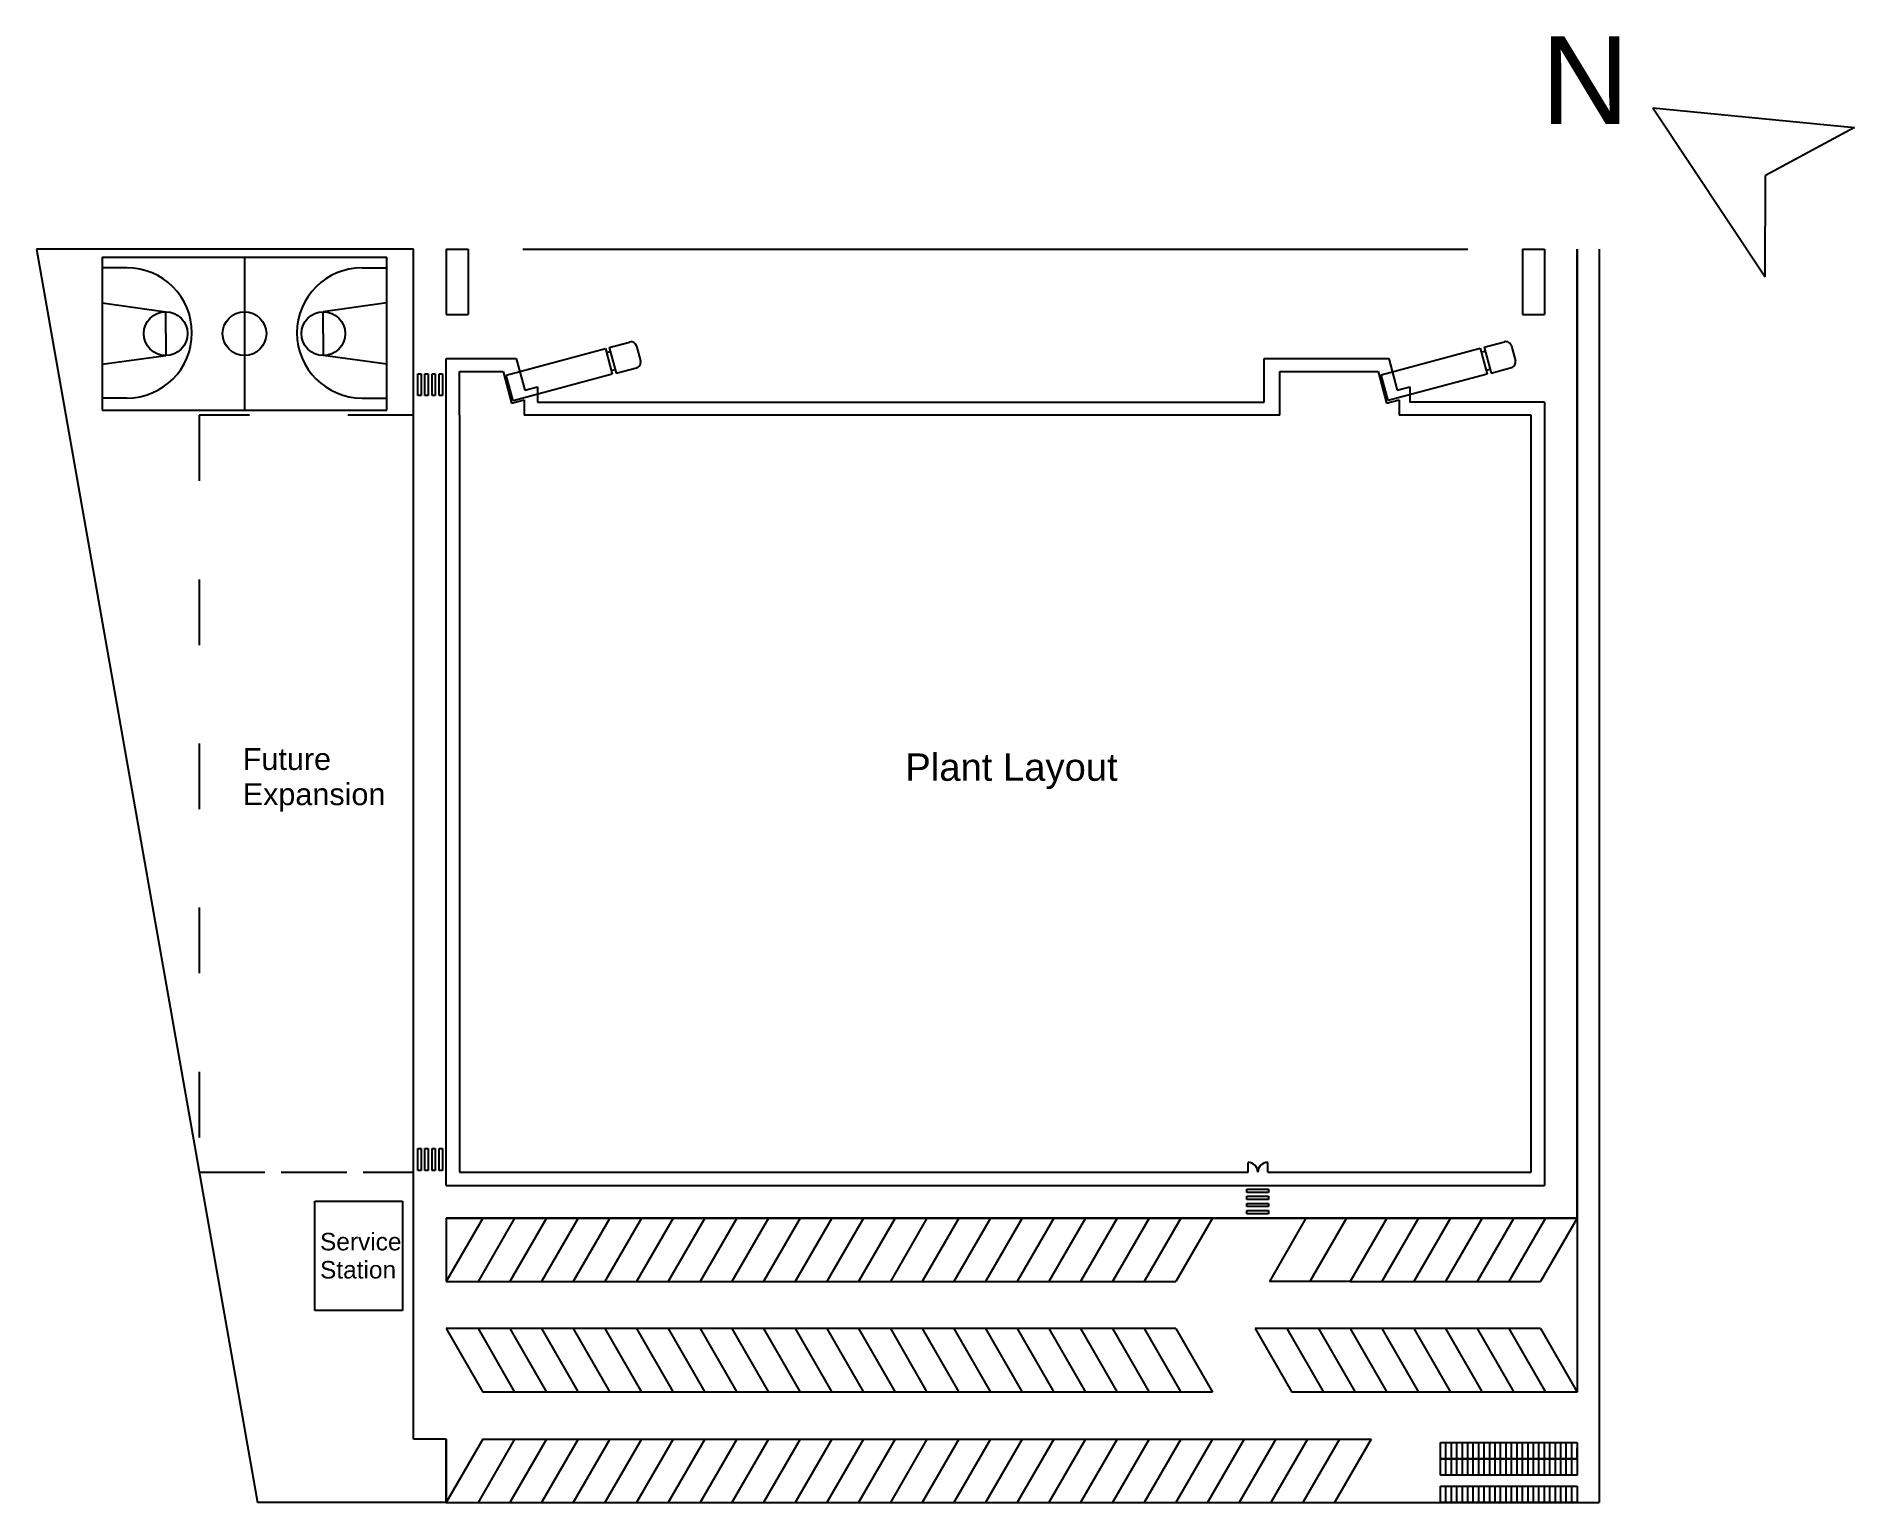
# Model space of a CAD drawing. Header units: inches. Extents: x -77 to 255, y -60 to 208.
import ezdxf

# ---------------------------------------------------------------- set-up
doc = ezdxf.new("R2010")
doc.units = ezdxf.units.IN
doc.header["$MEASUREMENT"] = 0
doc.linetypes.add('ACAD_ISO02W100', pattern=[15, 12, -3])
doc.linetypes.add('ACAD_ISO03W100', pattern=[30, 12, -18])
for name, color, linetype in [('basketball court', 7, 'Continuous'), ('driveway', 40, 'Continuous'), ('future development', 251, 'ACAD_ISO02W100'), ('green area', 92, 'Continuous'), ('guardroom', 16, 'Continuous'), ('parking lots', 70, 'Continuous'), ('pedestrian', 10, 'Continuous'), ('service station', 5, 'Continuous'), ('truck', 7, 'Continuous')]:
    doc.layers.add(name, color=color, linetype=linetype)
doc.styles.get("Standard").update_dxf_attribs({"font": 'Arial.ttf'})

msp = doc.modelspace()

# ---------------------------------------------------------------- linework, layer by layer
for p, q in [((218.24, 194.55), (238.74, 163.67)), ((218.24, 194.55), (255.13, 190.95)), ((255.13, 190.95), (238.82, 182.18)), ((238.74, 163.67), (238.82, 182.18)), ((-8.4, -2.4), (-8.4, 168.76)), ((11.6, 168.76), (184.4, 168.76)), ((204.4, -8.4), (204.4, 168.76)), ((0, 138.36), (0, 146.36)), ((0, 146.36), (8, 146.36)), ((8, 146.36), (9.55, 140.56)), ((150, 138.36), (150, 146.36)), ((150, 146.36), (168, 146.36)), ((168, 146.36), (168, 146.36)), ((168, 146.36), (169.55, 140.56)), ((-7.6, 141.96), (-7.6, 145.96)), ((-7.6, 145.96), (-7, 145.96)), ((-7, 145.96), (-7, 141.96)), ((-6.31, 141.96), (-6.31, 145.96)), ((-6.31, 145.96), (-5.71, 145.96)), ((-5.71, 145.96), (-5.71, 141.96)), ((-5.01, 141.96), (-5.01, 145.96)), ((-5.01, 145.96), (-4.41, 145.96)), ((-4.41, 145.96), (-4.41, 141.96)), ((-3.72, 141.96), (-3.72, 145.96)), ((-3.72, 145.96), (-3.12, 145.96)), ((-3.12, 145.96), (-3.12, 141.96)), ((-7, 141.96), (-7.6, 141.96)), ((-5.71, 141.96), (-6.31, 141.96)), ((-4.41, 141.96), (-5.01, 141.96)), ((-3.12, 141.96), (-3.72, 141.96)), ((9.55, 140.56), (11.87, 141.18)), ((11.87, 141.18), (11.87, 138.36)), ((169.55, 140.56), (171.87, 141.18)), ((171.87, 141.18), (171.87, 138.36)), ((0, 138.36), (0, 0)), ((150, 138.36), (11.87, 138.36)), ((196, 138.36), (171.87, 138.36)), ((196, 138.36), (171.87, 138.36)), ((172, 138.36), (172, 138.36)), ((196, 0), (196, 138.36)), ((-7.6, 0.34), (-7.6, 4.34)), ((-7.6, 4.34), (-7, 4.34)), ((-7, 4.34), (-7, 0.34)), ((-6.31, 0.34), (-6.31, 4.34)), ((-6.31, 4.34), (-5.71, 4.34)), ((-5.71, 4.34), (-5.71, 0.34)), ((-5.01, 0.34), (-5.01, 4.34)), ((-5.01, 4.34), (-4.41, 4.34)), ((-4.41, 4.34), (-4.41, 0.34)), ((-3.72, 0.34), (-3.72, 4.34)), ((-3.72, 4.34), (-3.12, 4.34)), ((-3.12, 4.34), (-3.12, 0.34)), ((-7, 0.34), (-7.6, 0.34)), ((-5.71, 0.34), (-6.31, 0.34)), ((-4.41, 0.34), (-5.01, 0.34)), ((-3.12, 0.34), (-3.72, 0.34)), ((0, 0), (144.2, 0)), ((144.2, 0), (144.2, 1.8)), ((147.8, 0), (147.8, 1.8)), ((147.8, 0), (196, 0)), ((196, 0), (196, 0)), ((-8.4, -48.8), (-8.4, -2.4)), ((143.96, -3.1), (147.96, -3.1)), ((143.96, -3.7), (143.96, -3.1)), ((147.96, -3.1), (147.96, -3.7)), ((147.96, -3.7), (143.96, -3.7)), ((143.96, -4.39), (147.96, -4.39)), ((143.96, -4.99), (143.96, -4.39)), ((147.96, -4.99), (143.96, -4.99)), ((143.96, -5.69), (147.96, -5.69)), ((143.96, -6.29), (143.96, -5.69)), ((147.96, -6.29), (143.96, -6.29)), ((147.96, -4.39), (147.96, -4.99)), ((147.96, -5.69), (147.96, -6.29)), ((-2.4, -8.4), (204.4, -8.4)), ((-2.4, -8.4), (-2.4, -20)), ((143.96, -6.98), (147.96, -6.98)), ((143.96, -7.58), (143.96, -6.98)), ((147.96, -7.58), (143.96, -7.58)), ((147.96, -6.98), (147.96, -7.58)), ((-2.4, -48.8), (-8.4, -48.8)), ((-2.4, -48.8), (-2.4, -60.4))]:
    msp.add_line(p, q)
for centre, start, end in [((144.2, 0), 0, 90), ((147.8, 0), 90, 180)]:
    msp.add_arc(centre, 1.8, start, end)
at = {"layer": 'basketball court'}
for p, q in [((-65.3, 167.3), (-65.3, 139.3)), ((-65.3, 167.3), (-13.3, 167.3)), ((-39.3, 167.3), (-39.3, 139.3)), ((-13.3, 139.3), (-13.3, 167.3)), ((-60.81, 165.34), (-65.3, 165.34)), ((-17.79, 165.34), (-13.3, 165.34)), ((-65.3, 158.92), (-53.7, 157.3)), ((-53.7, 153.3), (-53.7, 157.3)), ((-13.3, 158.92), (-24.9, 157.3)), ((-24.9, 153.3), (-24.9, 157.3)), ((-53.7, 153.3), (-53.7, 149.3)), ((-24.9, 153.3), (-24.9, 149.3)), ((-65.3, 147.69), (-53.7, 149.3)), ((-13.3, 147.69), (-24.9, 149.27)), ((-60.81, 141.51), (-65.3, 141.51)), ((-17.79, 141.51), (-13.3, 141.51)), ((-65.3, 139.3), (-13.3, 139.3))]:
    msp.add_line(p, q, dxfattribs=at)
for centre in [(-53.7, 153.3), (-39.3, 153.3), (-24.9, 153.3)]:
    msp.add_circle(centre, 4, dxfattribs=at)
for centre, start, end in [((-60.81, 153.42), 270, 90), ((-17.79, 153.42), 90, 270)]:
    msp.add_arc(centre, 11.91, start, end, dxfattribs=at)
at = {"layer": 'driveway'}
for p, q in [((-8.4, -48.8), (-8.4, 168.76)), ((11.6, 168.76), (184.4, 168.76)), ((204.4, 168.76), (204.4, -8.4)), ((208.4, 168.76), (208.4, -60.4)), ((204.4, -8.4), (-2.4, -8.4)), ((-2.4, -8.4), (-2.4, -20)), ((204.4, -8.4), (204.4, -40.2)), ((-2.4, -48.8), (-8.4, -48.8)), ((-2.4, -60.4), (-2.4, -48.8)), ((204.4, -57.4), (204.4, -60.4)), ((-2.4, -60.4), (208.4, -60.4))]:
    msp.add_line(p, q, dxfattribs=at)
at = {"layer": 'future development', "linetype": 'ACAD_ISO03W100'}
for p, q in [((-8.4, 138.36), (-47.6, 138.36)), ((-47.6, 138.36), (-47.6, 0))]:
    msp.add_line(p, q, dxfattribs=at)
at = {"layer": 'future development'}
msp.add_line((-47.6, 0), (-8.4, 0), dxfattribs=at)
at = {"layer": 'green area'}
for p, q in [((-8.4, 168.76), (-77.36, 168.76)), ((-77.36, 168.76), (-36.95, -60.4)), ((-2.4, -60.4), (-36.95, -60.4))]:
    msp.add_line(p, q, dxfattribs=at)
at = {"layer": 'guardroom'}
for p, q in [((-2.4, 168.76), (1.6, 168.76)), ((-2.4, 168.76), (-2.4, 156.76)), ((1.6, 168.76), (1.6, 156.76)), ((194.4, 168.76), (198.4, 168.76)), ((194.4, 168.76), (194.4, 156.76)), ((198.4, 168.76), (198.4, 156.76)), ((-2.4, 156.76), (1.6, 156.76)), ((194.4, 156.76), (198.4, 156.76))]:
    msp.add_line(p, q, dxfattribs=at)
at = {"layer": 'parking lots'}
for p, q in [((4.3, -8.4), (-2.4, -20)), ((10.1, -8.4), (3.4, -20)), ((4.3, -8.4), (10.1, -8.4)), ((15.9, -8.4), (9.2, -20)), ((10.1, -8.4), (15.9, -8.4)), ((21.7, -8.4), (15, -20)), ((15.9, -8.4), (21.7, -8.4)), ((27.5, -8.4), (20.8, -20)), ((21.7, -8.4), (27.5, -8.4)), ((33.3, -8.4), (26.6, -20)), ((27.5, -8.4), (33.3, -8.4)), ((39.1, -8.4), (32.4, -20)), ((33.3, -8.4), (39.1, -8.4)), ((44.9, -8.4), (38.2, -20)), ((39.1, -8.4), (44.9, -8.4)), ((50.7, -8.4), (44, -20)), ((44.9, -8.4), (50.7, -8.4)), ((56.5, -8.4), (49.8, -20)), ((50.7, -8.4), (56.5, -8.4)), ((62.3, -8.4), (55.6, -20)), ((56.5, -8.4), (62.3, -8.4)), ((68.1, -8.4), (61.4, -20)), ((62.3, -8.4), (68.1, -8.4)), ((73.9, -8.4), (67.2, -20)), ((68.1, -8.4), (73.9, -8.4)), ((79.7, -8.4), (73, -20)), ((73.9, -8.4), (79.7, -8.4)), ((85.5, -8.4), (78.8, -20)), ((79.7, -8.4), (85.5, -8.4)), ((91.3, -8.4), (84.6, -20)), ((85.5, -8.4), (91.3, -8.4)), ((97.1, -8.4), (90.4, -20)), ((91.3, -8.4), (97.1, -8.4)), ((102.9, -8.4), (96.2, -20)), ((97.1, -8.4), (102.9, -8.4)), ((108.7, -8.4), (102, -20)), ((102.9, -8.4), (108.7, -8.4)), ((114.5, -8.4), (107.8, -20)), ((108.7, -8.4), (114.5, -8.4)), ((120.3, -8.4), (113.6, -20)), ((114.5, -8.4), (120.3, -8.4)), ((126.1, -8.4), (119.4, -20)), ((120.3, -8.4), (126.1, -8.4)), ((131.9, -8.4), (125.2, -20)), ((126.1, -8.4), (131.9, -8.4)), ((137.7, -8.4), (131, -20)), ((131.9, -8.4), (137.7, -8.4)), ((154.8, -8.4), (148.1, -20)), ((154.8, -8.4), (162.2, -8.4)), ((162.2, -8.4), (155.5, -20)), ((162.2, -8.4), (169.6, -8.4)), ((169.6, -8.4), (162.9, -20)), ((175.4, -8.4), (168.7, -20)), ((175.4, -8.4), (169.6, -8.4)), ((181.2, -8.4), (174.5, -20)), ((175.4, -8.4), (181.2, -8.4)), ((187, -8.4), (180.3, -20)), ((181.2, -8.4), (187, -8.4)), ((192.8, -8.4), (186.1, -20)), ((187, -8.4), (192.8, -8.4)), ((198.6, -8.4), (191.9, -20)), ((192.8, -8.4), (198.6, -8.4)), ((204.4, -8.4), (197.7, -20)), ((198.6, -8.4), (204.4, -8.4)), ((-2.4, -20), (3.4, -20)), ((3.4, -20), (9.2, -20)), ((9.2, -20), (15, -20)), ((15, -20), (20.8, -20)), ((20.8, -20), (26.6, -20)), ((26.6, -20), (32.4, -20)), ((32.4, -20), (38.2, -20)), ((38.2, -20), (44, -20)), ((44, -20), (49.8, -20)), ((49.8, -20), (55.6, -20)), ((55.6, -20), (61.4, -20)), ((61.4, -20), (67.2, -20)), ((67.2, -20), (73, -20)), ((73, -20), (78.8, -20)), ((78.8, -20), (84.6, -20)), ((84.6, -20), (90.4, -20)), ((90.4, -20), (96.2, -20)), ((96.2, -20), (102, -20)), ((102, -20), (107.8, -20)), ((107.8, -20), (113.6, -20)), ((113.6, -20), (119.4, -20)), ((119.4, -20), (125.2, -20)), ((125.2, -20), (131, -20)), ((155.5, -20), (148.1, -20)), ((162.9, -20), (155.5, -20)), ((162.9, -20), (168.7, -20)), ((168.7, -20), (174.5, -20)), ((174.5, -20), (180.3, -20)), ((180.3, -20), (186.1, -20)), ((186.1, -20), (191.9, -20)), ((191.9, -20), (197.7, -20)), ((3.4, -28.6), (-2.4, -28.6)), ((-2.4, -28.6), (4.3, -40.2)), ((3.4, -28.6), (10.1, -40.2)), ((9.2, -28.6), (3.4, -28.6)), ((9.2, -28.6), (15.9, -40.2)), ((15, -28.6), (9.2, -28.6)), ((15, -28.6), (21.7, -40.2)), ((20.8, -28.6), (15, -28.6)), ((20.8, -28.6), (27.5, -40.2)), ((26.6, -28.6), (20.8, -28.6)), ((26.6, -28.6), (33.3, -40.2)), ((32.4, -28.6), (26.6, -28.6)), ((32.4, -28.6), (39.1, -40.2)), ((38.2, -28.6), (32.4, -28.6)), ((38.2, -28.6), (44.9, -40.2)), ((44, -28.6), (38.2, -28.6)), ((44, -28.6), (50.7, -40.2)), ((49.8, -28.6), (44, -28.6)), ((49.8, -28.6), (56.5, -40.2)), ((55.6, -28.6), (49.8, -28.6)), ((55.6, -28.6), (62.3, -40.2)), ((61.4, -28.6), (55.6, -28.6)), ((61.4, -28.6), (68.1, -40.2)), ((67.2, -28.6), (61.4, -28.6)), ((67.2, -28.6), (73.9, -40.2)), ((73, -28.6), (67.2, -28.6)), ((73, -28.6), (79.7, -40.2)), ((78.8, -28.6), (73, -28.6)), ((78.8, -28.6), (85.5, -40.2)), ((84.6, -28.6), (78.8, -28.6)), ((84.6, -28.6), (91.3, -40.2)), ((90.4, -28.6), (84.6, -28.6)), ((90.4, -28.6), (97.1, -40.2)), ((96.2, -28.6), (90.4, -28.6)), ((96.2, -28.6), (102.9, -40.2)), ((102, -28.6), (96.2, -28.6)), ((102, -28.6), (108.7, -40.2)), ((107.8, -28.6), (102, -28.6)), ((107.8, -28.6), (114.5, -40.2)), ((113.6, -28.6), (107.8, -28.6)), ((113.6, -28.6), (120.3, -40.2)), ((119.4, -28.6), (113.6, -28.6)), ((119.4, -28.6), (126.1, -40.2)), ((125.2, -28.6), (119.4, -28.6)), ((125.2, -28.6), (131.9, -40.2)), ((131, -28.6), (125.2, -28.6)), ((131, -28.6), (137.7, -40.2)), ((151.3, -28.6), (145.5, -28.6)), ((145.5, -28.6), (152.2, -40.2)), ((157.1, -28.6), (151.3, -28.6)), ((151.3, -28.6), (158, -40.2)), ((162.9, -28.6), (157.1, -28.6)), ((157.1, -28.6), (163.8, -40.2)), ((168.7, -28.6), (162.9, -28.6)), ((162.9, -28.6), (169.6, -40.2)), ((174.5, -28.6), (168.7, -28.6)), ((168.7, -28.6), (175.4, -40.2)), ((180.3, -28.6), (174.5, -28.6)), ((174.5, -28.6), (181.2, -40.2)), ((186.1, -28.6), (180.3, -28.6)), ((180.3, -28.6), (187, -40.2)), ((191.9, -28.6), (186.1, -28.6)), ((186.1, -28.6), (192.8, -40.2)), ((197.7, -28.6), (191.9, -28.6)), ((191.9, -28.6), (198.6, -40.2)), ((197.7, -28.6), (204.4, -40.2)), ((10.1, -40.2), (4.3, -40.2)), ((15.9, -40.2), (10.1, -40.2)), ((21.7, -40.2), (15.9, -40.2)), ((27.5, -40.2), (21.7, -40.2)), ((33.3, -40.2), (27.5, -40.2)), ((39.1, -40.2), (33.3, -40.2)), ((44.9, -40.2), (39.1, -40.2)), ((50.7, -40.2), (44.9, -40.2)), ((56.5, -40.2), (50.7, -40.2)), ((62.3, -40.2), (56.5, -40.2)), ((68.1, -40.2), (62.3, -40.2)), ((73.9, -40.2), (68.1, -40.2)), ((79.7, -40.2), (73.9, -40.2)), ((85.5, -40.2), (79.7, -40.2)), ((91.3, -40.2), (85.5, -40.2)), ((97.1, -40.2), (91.3, -40.2)), ((102.9, -40.2), (97.1, -40.2)), ((108.7, -40.2), (102.9, -40.2)), ((114.5, -40.2), (108.7, -40.2)), ((120.3, -40.2), (114.5, -40.2)), ((126.1, -40.2), (120.3, -40.2)), ((131.9, -40.2), (126.1, -40.2)), ((137.7, -40.2), (131.9, -40.2)), ((158, -40.2), (152.2, -40.2)), ((163.8, -40.2), (158, -40.2)), ((169.6, -40.2), (163.8, -40.2)), ((175.4, -40.2), (169.6, -40.2)), ((181.2, -40.2), (175.4, -40.2)), ((187, -40.2), (181.2, -40.2)), ((192.8, -40.2), (187, -40.2)), ((198.6, -40.2), (192.8, -40.2)), ((204.4, -40.2), (198.6, -40.2)), ((4.3, -48.8), (-2.4, -60.4)), ((10.1, -48.8), (3.4, -60.4)), ((4.3, -48.8), (10.1, -48.8)), ((15.9, -48.8), (9.2, -60.4)), ((10.1, -48.8), (15.9, -48.8)), ((21.7, -48.8), (15, -60.4)), ((15.9, -48.8), (21.7, -48.8)), ((27.5, -48.8), (20.8, -60.4)), ((21.7, -48.8), (27.5, -48.8)), ((33.3, -48.8), (26.6, -60.4)), ((27.5, -48.8), (33.3, -48.8)), ((39.1, -48.8), (32.4, -60.4)), ((33.3, -48.8), (39.1, -48.8)), ((44.9, -48.8), (38.2, -60.4)), ((39.1, -48.8), (44.9, -48.8)), ((50.7, -48.8), (44, -60.4)), ((44.9, -48.8), (50.7, -48.8)), ((56.5, -48.8), (49.8, -60.4)), ((50.7, -48.8), (56.5, -48.8)), ((62.3, -48.8), (55.6, -60.4)), ((56.5, -48.8), (62.3, -48.8)), ((68.1, -48.8), (61.4, -60.4)), ((62.3, -48.8), (68.1, -48.8)), ((73.9, -48.8), (67.2, -60.4)), ((68.1, -48.8), (73.9, -48.8)), ((79.7, -48.8), (73, -60.4)), ((73.9, -48.8), (79.7, -48.8)), ((85.5, -48.8), (78.8, -60.4)), ((79.7, -48.8), (85.5, -48.8)), ((91.3, -48.8), (84.6, -60.4)), ((85.5, -48.8), (91.3, -48.8)), ((97.1, -48.8), (90.4, -60.4)), ((91.3, -48.8), (97.1, -48.8)), ((102.9, -48.8), (96.2, -60.4)), ((97.1, -48.8), (102.9, -48.8)), ((108.7, -48.8), (102, -60.4)), ((102.9, -48.8), (108.7, -48.8)), ((114.5, -48.8), (107.8, -60.4)), ((108.7, -48.8), (114.5, -48.8)), ((120.3, -48.8), (113.6, -60.4)), ((114.5, -48.8), (120.3, -48.8)), ((126.1, -48.8), (119.4, -60.4)), ((120.3, -48.8), (126.1, -48.8)), ((131.9, -48.8), (125.2, -60.4)), ((126.1, -48.8), (131.9, -48.8)), ((137.7, -48.8), (131, -60.4)), ((131.9, -48.8), (137.7, -48.8)), ((143.5, -48.8), (136.8, -60.4)), ((137.7, -48.8), (143.5, -48.8)), ((149.3, -48.8), (142.6, -60.4)), ((143.5, -48.8), (149.3, -48.8)), ((155.1, -48.8), (148.4, -60.4)), ((149.3, -48.8), (155.1, -48.8)), ((160.9, -48.8), (154.2, -60.4)), ((155.1, -48.8), (160.9, -48.8)), ((166.7, -48.8), (160, -60.4)), ((160.9, -48.8), (166.7, -48.8)), ((179.4, -49.4), (180.4, -49.4)), ((179.4, -52.4), (179.4, -49.4)), ((180.4, -49.4), (181.4, -49.4)), ((180.4, -52.4), (180.4, -49.4)), ((181.4, -49.4), (182.4, -49.4)), ((181.4, -52.4), (181.4, -49.4)), ((182.4, -49.4), (183.4, -49.4)), ((182.4, -52.4), (182.4, -49.4)), ((183.4, -49.4), (184.4, -49.4)), ((183.4, -52.4), (183.4, -49.4)), ((184.4, -49.4), (185.4, -49.4)), ((184.4, -52.4), (184.4, -49.4)), ((185.4, -49.4), (186.4, -49.4)), ((185.4, -52.4), (185.4, -49.4)), ((186.4, -49.4), (187.4, -49.4)), ((186.4, -52.4), (186.4, -49.4)), ((187.4, -49.4), (188.4, -49.4)), ((187.4, -52.4), (187.4, -49.4)), ((188.4, -49.4), (189.4, -49.4)), ((188.4, -52.4), (188.4, -49.4)), ((189.4, -49.4), (190.4, -49.4)), ((189.4, -52.4), (189.4, -49.4)), ((190.4, -49.4), (191.4, -49.4)), ((190.4, -52.4), (190.4, -49.4)), ((191.4, -49.4), (192.4, -49.4)), ((191.4, -52.4), (191.4, -49.4)), ((192.4, -49.4), (193.4, -49.4)), ((192.4, -52.4), (192.4, -49.4)), ((193.4, -49.4), (194.4, -49.4)), ((193.4, -52.4), (193.4, -49.4)), ((194.4, -49.4), (195.4, -49.4)), ((194.4, -52.4), (194.4, -49.4)), ((195.4, -49.4), (196.4, -49.4)), ((195.4, -52.4), (195.4, -49.4)), ((196.4, -49.4), (197.4, -49.4)), ((196.4, -52.4), (196.4, -49.4)), ((197.4, -49.4), (198.4, -49.4)), ((197.4, -52.4), (197.4, -49.4)), ((198.4, -49.4), (199.4, -49.4)), ((198.4, -52.4), (198.4, -49.4)), ((199.4, -49.4), (200.4, -49.4)), ((199.4, -52.4), (199.4, -49.4)), ((200.4, -49.4), (201.4, -49.4)), ((200.4, -52.4), (200.4, -49.4)), ((201.4, -49.4), (202.4, -49.4)), ((201.4, -52.4), (201.4, -49.4)), ((202.4, -49.4), (203.4, -49.4)), ((202.4, -52.4), (202.4, -49.4)), ((203.4, -49.4), (204.4, -49.4)), ((203.4, -52.4), (203.4, -49.4)), ((204.4, -49.4), (204.4, -52.4)), ((179.4, -52.4), (180.4, -52.4)), ((179.4, -55.4), (179.4, -52.4)), ((180.4, -52.4), (179.4, -52.4)), ((180.4, -52.4), (181.4, -52.4)), ((180.4, -55.4), (180.4, -52.4)), ((181.4, -52.4), (180.4, -52.4)), ((181.4, -52.4), (182.4, -52.4)), ((181.4, -55.4), (181.4, -52.4)), ((182.4, -52.4), (181.4, -52.4)), ((182.4, -52.4), (183.4, -52.4)), ((182.4, -55.4), (182.4, -52.4)), ((183.4, -52.4), (182.4, -52.4)), ((183.4, -52.4), (184.4, -52.4)), ((183.4, -55.4), (183.4, -52.4)), ((184.4, -52.4), (183.4, -52.4)), ((184.4, -52.4), (185.4, -52.4)), ((184.4, -55.4), (184.4, -52.4)), ((185.4, -52.4), (184.4, -52.4)), ((185.4, -52.4), (186.4, -52.4)), ((185.4, -55.4), (185.4, -52.4)), ((186.4, -52.4), (185.4, -52.4)), ((186.4, -52.4), (187.4, -52.4)), ((186.4, -55.4), (186.4, -52.4)), ((187.4, -52.4), (186.4, -52.4)), ((187.4, -52.4), (188.4, -52.4)), ((187.4, -55.4), (187.4, -52.4)), ((188.4, -52.4), (187.4, -52.4)), ((188.4, -52.4), (189.4, -52.4)), ((188.4, -55.4), (188.4, -52.4)), ((189.4, -52.4), (188.4, -52.4)), ((189.4, -52.4), (190.4, -52.4)), ((189.4, -55.4), (189.4, -52.4)), ((190.4, -52.4), (189.4, -52.4)), ((190.4, -52.4), (191.4, -52.4)), ((190.4, -55.4), (190.4, -52.4)), ((191.4, -52.4), (190.4, -52.4)), ((191.4, -52.4), (192.4, -52.4)), ((191.4, -55.4), (191.4, -52.4)), ((192.4, -52.4), (191.4, -52.4)), ((192.4, -52.4), (193.4, -52.4)), ((192.4, -55.4), (192.4, -52.4)), ((193.4, -52.4), (192.4, -52.4)), ((193.4, -52.4), (194.4, -52.4)), ((193.4, -55.4), (193.4, -52.4)), ((194.4, -52.4), (193.4, -52.4)), ((194.4, -52.4), (195.4, -52.4)), ((194.4, -55.4), (194.4, -52.4)), ((195.4, -52.4), (194.4, -52.4)), ((195.4, -52.4), (196.4, -52.4)), ((195.4, -55.4), (195.4, -52.4)), ((196.4, -52.4), (195.4, -52.4)), ((196.4, -52.4), (197.4, -52.4)), ((196.4, -55.4), (196.4, -52.4)), ((197.4, -52.4), (196.4, -52.4)), ((197.4, -52.4), (198.4, -52.4)), ((197.4, -55.4), (197.4, -52.4)), ((198.4, -52.4), (197.4, -52.4)), ((198.4, -52.4), (199.4, -52.4)), ((198.4, -55.4), (198.4, -52.4)), ((199.4, -52.4), (198.4, -52.4)), ((199.4, -52.4), (200.4, -52.4)), ((199.4, -55.4), (199.4, -52.4)), ((200.4, -52.4), (199.4, -52.4)), ((200.4, -52.4), (201.4, -52.4)), ((200.4, -55.4), (200.4, -52.4)), ((201.4, -52.4), (200.4, -52.4)), ((201.4, -52.4), (202.4, -52.4)), ((201.4, -55.4), (201.4, -52.4)), ((202.4, -52.4), (201.4, -52.4)), ((202.4, -52.4), (203.4, -52.4)), ((202.4, -55.4), (202.4, -52.4)), ((203.4, -52.4), (202.4, -52.4)), ((203.4, -52.4), (204.4, -52.4)), ((203.4, -55.4), (203.4, -52.4)), ((204.4, -52.4), (203.4, -52.4)), ((204.4, -52.4), (204.4, -50.4)), ((204.4, -52.4), (204.4, -55.4)), ((180.4, -55.4), (179.4, -55.4)), ((181.4, -55.4), (180.4, -55.4)), ((182.4, -55.4), (181.4, -55.4)), ((183.4, -55.4), (182.4, -55.4)), ((184.4, -55.4), (183.4, -55.4)), ((185.4, -55.4), (184.4, -55.4)), ((186.4, -55.4), (185.4, -55.4)), ((187.4, -55.4), (186.4, -55.4)), ((188.4, -55.4), (187.4, -55.4)), ((189.4, -55.4), (188.4, -55.4)), ((190.4, -55.4), (189.4, -55.4)), ((191.4, -55.4), (190.4, -55.4)), ((192.4, -55.4), (191.4, -55.4)), ((193.4, -55.4), (192.4, -55.4)), ((194.4, -55.4), (193.4, -55.4)), ((195.4, -55.4), (194.4, -55.4)), ((196.4, -55.4), (195.4, -55.4)), ((197.4, -55.4), (196.4, -55.4)), ((198.4, -55.4), (197.4, -55.4)), ((199.4, -55.4), (198.4, -55.4)), ((200.4, -55.4), (199.4, -55.4)), ((201.4, -55.4), (200.4, -55.4)), ((202.4, -55.4), (201.4, -55.4)), ((203.4, -55.4), (202.4, -55.4)), ((204.4, -55.4), (203.4, -55.4)), ((179.4, -57.4), (180.4, -57.4)), ((179.4, -60.4), (179.4, -57.4)), ((180.4, -57.4), (181.4, -57.4)), ((180.4, -60.4), (180.4, -57.4)), ((181.4, -57.4), (182.4, -57.4)), ((181.4, -60.4), (181.4, -57.4)), ((182.4, -57.4), (183.4, -57.4)), ((182.4, -60.4), (182.4, -57.4)), ((183.4, -57.4), (184.4, -57.4)), ((183.4, -60.4), (183.4, -57.4)), ((184.4, -57.4), (185.4, -57.4)), ((184.4, -60.4), (184.4, -57.4)), ((185.4, -57.4), (186.4, -57.4)), ((185.4, -60.4), (185.4, -57.4)), ((186.4, -57.4), (187.4, -57.4)), ((186.4, -60.4), (186.4, -57.4)), ((187.4, -57.4), (188.4, -57.4)), ((187.4, -60.4), (187.4, -57.4)), ((188.4, -57.4), (189.4, -57.4)), ((188.4, -60.4), (188.4, -57.4)), ((189.4, -57.4), (190.4, -57.4)), ((189.4, -60.4), (189.4, -57.4)), ((190.4, -57.4), (191.4, -57.4)), ((190.4, -60.4), (190.4, -57.4)), ((191.4, -57.4), (192.4, -57.4)), ((191.4, -60.4), (191.4, -57.4)), ((192.4, -57.4), (193.4, -57.4)), ((192.4, -60.4), (192.4, -57.4)), ((193.4, -57.4), (194.4, -57.4)), ((193.4, -60.4), (193.4, -57.4)), ((194.4, -57.4), (195.4, -57.4)), ((194.4, -60.4), (194.4, -57.4)), ((195.4, -57.4), (196.4, -57.4)), ((195.4, -60.4), (195.4, -57.4)), ((196.4, -57.4), (197.4, -57.4)), ((196.4, -60.4), (196.4, -57.4)), ((197.4, -57.4), (198.4, -57.4)), ((197.4, -60.4), (197.4, -57.4)), ((198.4, -57.4), (199.4, -57.4)), ((198.4, -60.4), (198.4, -57.4)), ((199.4, -57.4), (200.4, -57.4)), ((199.4, -60.4), (199.4, -57.4)), ((200.4, -57.4), (201.4, -57.4)), ((200.4, -60.4), (200.4, -57.4)), ((201.4, -57.4), (202.4, -57.4)), ((201.4, -60.4), (201.4, -57.4)), ((202.4, -57.4), (203.4, -57.4)), ((202.4, -60.4), (202.4, -57.4)), ((203.4, -57.4), (204.4, -57.4)), ((203.4, -60.4), (203.4, -57.4)), ((204.4, -57.4), (204.4, -60.4)), ((-2.4, -60.4), (3.4, -60.4)), ((3.4, -60.4), (9.2, -60.4)), ((9.2, -60.4), (15, -60.4)), ((15, -60.4), (20.8, -60.4)), ((20.8, -60.4), (26.6, -60.4)), ((26.6, -60.4), (32.4, -60.4)), ((32.4, -60.4), (38.2, -60.4)), ((38.2, -60.4), (44, -60.4)), ((44, -60.4), (49.8, -60.4)), ((49.8, -60.4), (55.6, -60.4)), ((55.6, -60.4), (61.4, -60.4)), ((61.4, -60.4), (67.2, -60.4)), ((67.2, -60.4), (73, -60.4)), ((73, -60.4), (78.8, -60.4)), ((78.8, -60.4), (84.6, -60.4)), ((84.6, -60.4), (90.4, -60.4)), ((90.4, -60.4), (96.2, -60.4)), ((96.2, -60.4), (102, -60.4)), ((102, -60.4), (107.8, -60.4)), ((107.8, -60.4), (113.6, -60.4)), ((113.6, -60.4), (119.4, -60.4)), ((119.4, -60.4), (125.2, -60.4)), ((125.2, -60.4), (131, -60.4)), ((131, -60.4), (136.8, -60.4)), ((136.8, -60.4), (142.6, -60.4)), ((142.6, -60.4), (148.4, -60.4)), ((148.4, -60.4), (154.2, -60.4)), ((154.2, -60.4), (160, -60.4)), ((180.4, -60.4), (179.4, -60.4)), ((181.4, -60.4), (180.4, -60.4)), ((182.4, -60.4), (181.4, -60.4)), ((183.4, -60.4), (182.4, -60.4)), ((184.4, -60.4), (183.4, -60.4)), ((185.4, -60.4), (184.4, -60.4)), ((186.4, -60.4), (185.4, -60.4)), ((187.4, -60.4), (186.4, -60.4)), ((188.4, -60.4), (187.4, -60.4)), ((189.4, -60.4), (188.4, -60.4)), ((190.4, -60.4), (189.4, -60.4)), ((191.4, -60.4), (190.4, -60.4)), ((192.4, -60.4), (191.4, -60.4)), ((193.4, -60.4), (192.4, -60.4)), ((194.4, -60.4), (193.4, -60.4)), ((195.4, -60.4), (194.4, -60.4)), ((196.4, -60.4), (195.4, -60.4)), ((197.4, -60.4), (196.4, -60.4)), ((198.4, -60.4), (197.4, -60.4)), ((199.4, -60.4), (198.4, -60.4)), ((200.4, -60.4), (199.4, -60.4)), ((201.4, -60.4), (200.4, -60.4)), ((202.4, -60.4), (201.4, -60.4)), ((203.4, -60.4), (202.4, -60.4)), ((204.4, -60.4), (203.4, -60.4))]:
    msp.add_line(p, q, dxfattribs=at)
at = {"layer": 'pedestrian'}
for p, q in [((-2.4, 138.36), (-2.4, 148.76)), ((-2.4, 148.76), (10.4, 148.76)), ((10.4, 148.76), (11.95, 142.96)), ((147.13, 140.76), (147.13, 148.76)), ((147.13, 148.76), (169.93, 148.76)), ((169.93, 148.76), (171.48, 142.96)), ((11.95, 142.96), (14.27, 143.58)), ((14.27, 143.58), (14.27, 140.76)), ((171.48, 142.96), (173.8, 143.58)), ((173.8, 143.58), (173.8, 140.76)), ((14.27, 140.76), (147.13, 140.76)), ((198.4, 140.76), (173.8, 140.76)), ((198.4, 140.76), (198.4, -2.4)), ((-2.4, -2.4), (-2.4, 138.36)), ((-2.4, -2.4), (198.4, -2.4))]:
    msp.add_line(p, q, dxfattribs=at)
at = {"layer": 'service station'}
for p, q in [((-26.41, -5.27), (-10.41, -5.27)), ((-26.41, -25.27), (-26.41, -5.27)), ((-10.41, -5.27), (-10.41, -25.27)), ((-10.41, -25.27), (-26.41, -25.27))]:
    msp.add_line(p, q, dxfattribs=at)
at = {"layer": 'truck'}
for p, q in [((8.56, 145.71), (26.69, 150.57)), ((26.69, 150.57), (27.95, 145.86)), ((26.88, 149.85), (27.59, 150.04)), ((27.39, 150.75), (31.12, 151.75)), ((27.39, 150.75), (28.66, 146.04)), ((32.39, 150.98), (33.11, 148.3)), ((168.54, 145.75), (186.67, 150.61)), ((186.67, 150.61), (187.93, 145.9)), ((186.86, 149.89), (187.57, 150.08)), ((187.38, 150.79), (191.1, 151.79)), ((187.38, 150.79), (188.64, 146.08)), ((192.37, 151.02), (193.09, 148.34)), ((27.76, 146.57), (28.46, 146.76)), ((28.66, 146.04), (32.38, 147.04)), ((187.74, 146.61), (188.45, 146.8)), ((188.64, 146.08), (192.36, 147.08)), ((9.82, 141), (8.56, 145.71)), ((27.95, 145.86), (9.82, 141)), ((169.8, 141.04), (168.54, 145.75)), ((187.93, 145.9), (169.8, 141.04))]:
    msp.add_line(p, q, dxfattribs=at)
for centre, start, end in [((31.39, 150.76), 12.1637, 105), ((191.37, 150.8), 12.1637, 105), ((32.12, 148.04), 285, 15.026), ((192.1, 148.08), 285, 15.026)]:
    msp.add_arc(centre, 1.03, start, end, dxfattribs=at)

# ---------------------------------------------------------------- texts
for s, height, p in [('N', 16, (197.79, 191.63)), ('Plant Layout', 5, (81.54, 71.55))]:
    msp.add_text(s, height=height).set_placement(p)
at = {"layer": 'future development'}
for s, p in [('Future ', (-39.62, 73.53)), ('Expansion', (-39.62, 67.1))]:
    msp.add_text(s, height=4, dxfattribs=at).set_placement(p)
at = {"layer": 'service station', "color": 176}
for s, p in [('Service', (-25.49, -14.29)), ('Station', (-25.49, -19.43))]:
    msp.add_text(s, height=3.2, dxfattribs=at).set_placement(p)

doc.saveas('drawing.dxf')
